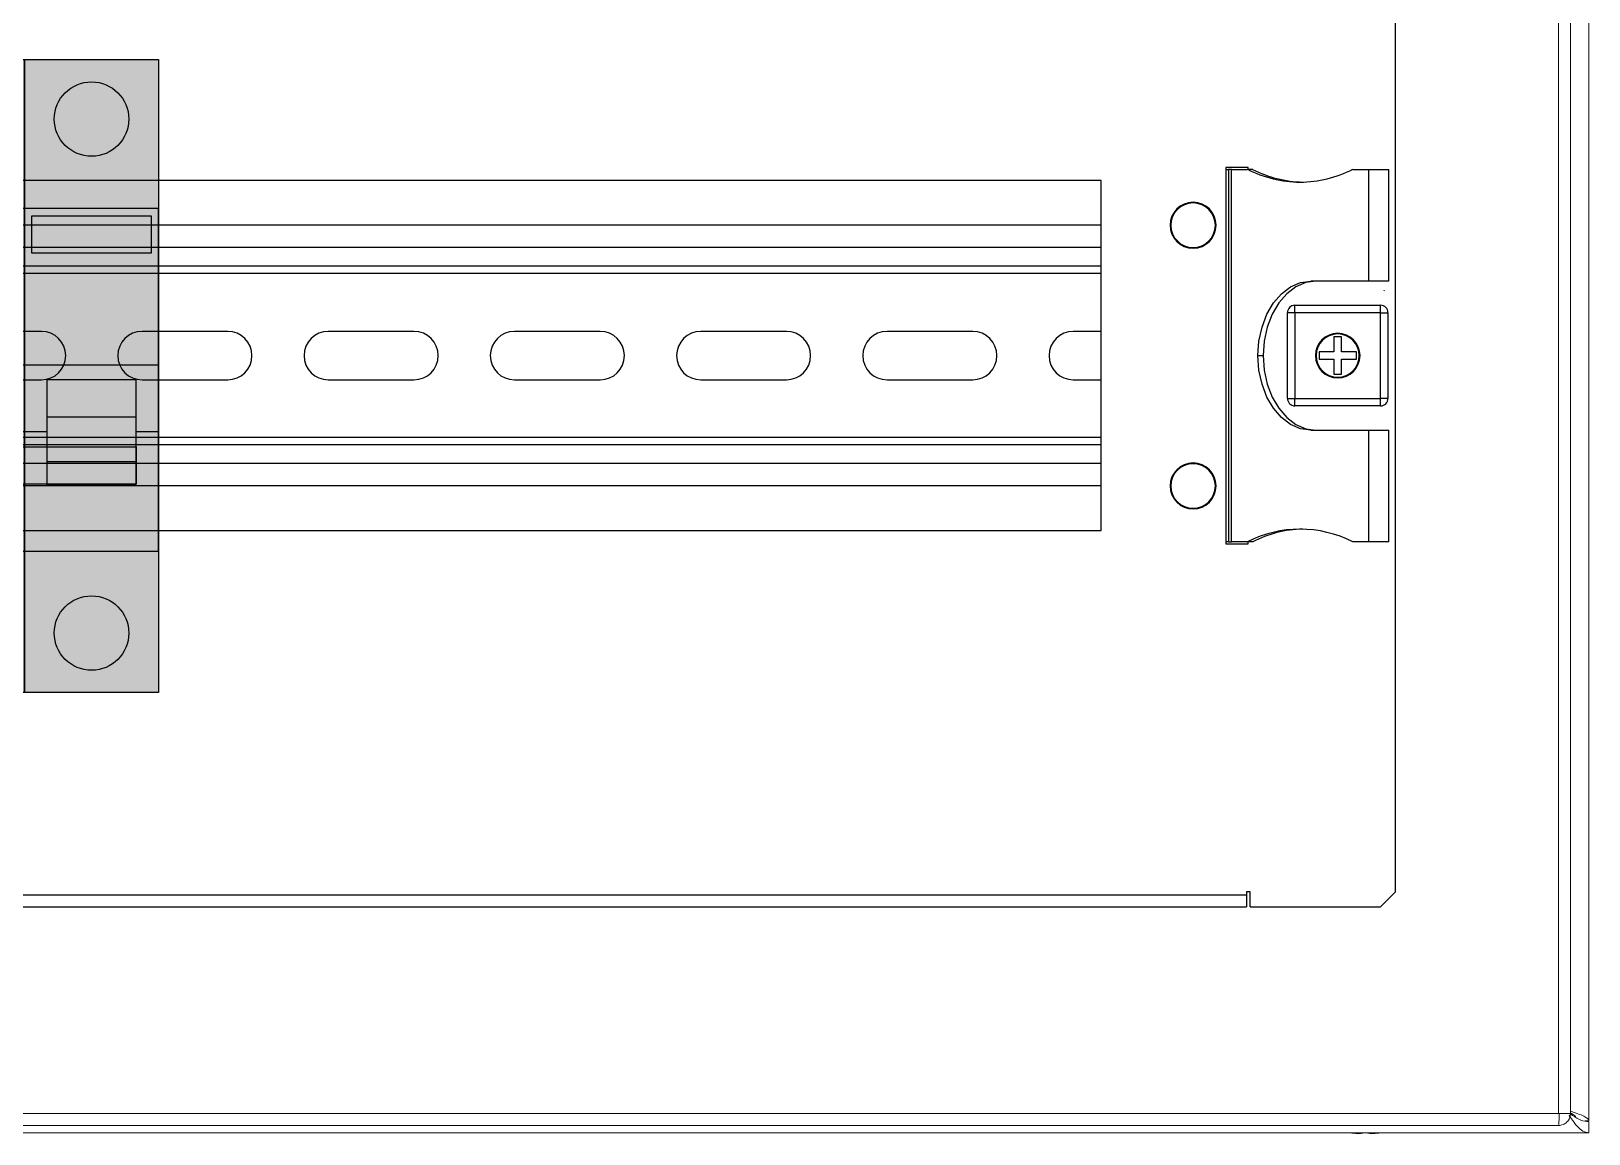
# Model space of a CAD drawing. Header units: millimetres. Extents: x -559267 to 5835, y 0 to 209897.
# Drawn here: x 1682.4 to 1891.5, y 3192.1 to 3340.2 of the extents above; entities that cross this region are included whole.
import ezdxf

# ---------------------------------------------------------------- set-up
doc = ezdxf.new("R2010")
doc.units = ezdxf.units.MM
doc.linetypes.add('L000000000000000000', pattern=[0])
doc.layers.add('devices', color=7, linetype='Continuous')

# ---------------------------------------------------------------- blocks, each defined once
blk = doc.blocks.new('A$C33a7f11e')
at = {"color": 7, "linetype": 'Continuous', "lineweight": 25}
for p, q in [((350, 2), (350, 146)), ((327.25, 99.25), (327.25, 48.75)), ((330.25, 99.25), (327.25, 99.25)), ((327.25, 99), (327.59, 99)), ((327.59, 99), (327.59, 49)), ((328.01, 99), (327.59, 99)), ((328.01, 49), (328.01, 99)), ((328.01, 99), (330.13, 99)), ((330.84, 99), (330.13, 99)), ((330.25, 99), (330.25, 99.25)), ((344.27, 99), (346.4, 99)), ((346.4, 99), (349.13, 99)), ((346.4, 99), (346.4, 84)), ((349.13, 84), (349.13, 99)), ((310.5, 97.5), (39.5, 97.5)), ((310.5, 50.5), (310.5, 97.5)), ((310.5, 91.5), (39.5, 91.5)), ((319.84, 91.5), (319.75, 91.5)), ((325.83, 91.5), (325.93, 91.5)), ((310.5, 86), (39.5, 86)), ((346.4, 84), (338.62, 84)), ((349.13, 84), (346.4, 84)), ((336, 82.73), (335.96, 82.71)), ((336, 82.76), (336, 82.73)), ((336.04, 82.71), (336, 82.73)), ((348.46, 82.71), (348.5, 82.73)), ((348.5, 82.76), (348.5, 82.73)), ((348.5, 82.73), (348.54, 82.71)), ((336.5, 79.75), (335.5, 79.75)), ((335.5, 68.25), (335.5, 79.75)), ((336.5, 79.75), (336.5, 80.75)), ((336.5, 80.75), (348, 80.75)), ((336.5, 79.75), (336.5, 68.25)), ((348, 79.75), (336.5, 79.75)), ((348, 79.75), (348, 80.75)), ((348, 68.25), (348, 79.75)), ((348, 79.75), (349, 79.75)), ((349, 79.75), (349, 68.25)), ((168.25, 77.25), (156.75, 77.25)), ((193.25, 77.25), (181.75, 77.25)), ((218.25, 77.25), (206.75, 77.25)), ((243.25, 77.25), (231.75, 77.25)), ((268.25, 77.25), (256.75, 77.25)), ((293.25, 77.25), (281.75, 77.25)), ((310.5, 77.25), (306.75, 77.25)), ((342.75, 76.5), (341.75, 76.5)), ((341.75, 76.5), (341.75, 74.5)), ((342.75, 74.5), (342.75, 76.5)), ((331.55, 74), (332.25, 74)), ((341.75, 74.5), (339.75, 74.5)), ((339.75, 74.5), (339.75, 73.5)), ((339.75, 73.5), (341.75, 73.5)), ((341.75, 73.5), (341.75, 71.5)), ((344.75, 74.5), (342.75, 74.5)), ((342.75, 71.5), (342.75, 73.5)), ((342.75, 73.5), (344.75, 73.5)), ((344.75, 73.5), (344.75, 74.5)), ((341.75, 71.5), (342.75, 71.5)), ((156.75, 70.75), (168.25, 70.75)), ((181.75, 70.75), (193.25, 70.75)), ((206.75, 70.75), (218.25, 70.75)), ((231.75, 70.75), (243.25, 70.75)), ((256.75, 70.75), (268.25, 70.75)), ((281.75, 70.75), (293.25, 70.75)), ((306.75, 70.75), (310.5, 70.75)), ((335.5, 68.25), (336.5, 68.25)), ((336.5, 67.25), (336.5, 68.25)), ((336.5, 68.25), (348, 68.25)), ((348, 67.25), (336.5, 67.25)), ((348, 67.25), (348, 68.25)), ((349, 68.25), (348, 68.25)), ((338.62, 64), (346.4, 64)), ((346.4, 64), (349.13, 64)), ((346.4, 64), (346.4, 49)), ((349.13, 49), (349.13, 64)), ((310.5, 62), (39.5, 62)), ((310.5, 56.5), (39.5, 56.5)), ((319.84, 56.5), (319.75, 56.5)), ((325.83, 56.5), (325.93, 56.5)), ((39.5, 50.5), (310.5, 50.5)), ((327.59, 49), (327.25, 49)), ((327.25, 48.75), (330.25, 48.75)), ((327.59, 49), (328.01, 49)), ((330.13, 49), (328.01, 49)), ((330.84, 49), (330.13, 49)), ((330.25, 48.75), (330.25, 49)), ((346.4, 49), (344.27, 49)), ((349.13, 49), (346.4, 49)), ((20, 1.6), (330, 1.6)), ((20, 0), (330, 0)), ((330.5, 2), (330, 2)), ((330, 2), (330, 1.6)), ((330, 1.6), (330, 0)), ((330.5, 0), (330.5, 2)), ((330.5, 0), (348, 0)), ((348, 0), (350, 2))]:
    blk.add_line(p, q, dxfattribs=at)
at = {"color": 8, "linetype": 'Continuous', "lineweight": 25}
for p, q in [((310.5, 88.5), (39.5, 88.5)), ((310.5, 85), (39.5, 85)), ((310.5, 63), (39.5, 63)), ((310.5, 59.5), (39.5, 59.5))]:
    blk.add_line(p, q, dxfattribs=at)
at = {"color": 7, "linetype": 'Continuous', "lineweight": 25, "flags": 128}
for points in [[(331.55, 74), (331.68, 75.95), (332.09, 77.83), (332.74, 79.56), (333.62, 81.07), (334.69, 82.31), (335.91, 83.24), (337.24, 83.81), (338.62, 84)], [(339.33, 84), (337.95, 83.81), (336.62, 83.24), (335.4, 82.31), (334.33, 81.07), (333.45, 79.56), (332.79, 77.83), (332.39, 75.95), (332.25, 74)], [(338.62, 64), (337.24, 64.19), (335.91, 64.76), (334.69, 65.69), (333.62, 66.93), (332.74, 68.44), (332.09, 70.17), (331.68, 72.05), (331.55, 74)], [(332.25, 74), (332.39, 72.05), (332.79, 70.17), (333.45, 68.44), (334.33, 66.93), (335.4, 65.69), (336.62, 64.76), (337.95, 64.19), (339.33, 64)]]:
    blk.add_lwpolyline(points, dxfattribs=at)
at = {"color": 7, "linetype": 'Continuous', "lineweight": 25}
for centre, radius, start, end in [((337.28, 113.05), 15.76, 243.0162, 269.7063), ((338, 113.08), 15.8, 243.0298, 268.3816), ((337.12, 113.05), 15.76, 270.2937, 296.9839), ((322.84, 91.5), 3.09, 0, 180), ((322.84, 91.5), 2.99, 0, 180), ((322.84, 91.5), 3.09, 180, 0), ((322.84, 91.5), 2.99, 180, 0), ((336.5, 79.75), 1, 90, 180), ((348, 79.75), 1, 0, 90), ((168.25, 74), 3.25, 0, 90), ((181.75, 74), 3.25, 90, 270), ((193.25, 74), 3.25, 0, 90), ((206.75, 74), 3.25, 90, 270), ((218.25, 74), 3.25, 0, 90), ((231.75, 74), 3.25, 90, 270), ((243.25, 74), 3.25, 0, 90), ((256.75, 74), 3.25, 90, 270), ((268.25, 74), 3.25, 0, 90), ((281.75, 74), 3.25, 90, 270), ((293.25, 74), 3.25, 0, 90), ((306.75, 74), 3.25, 90, 270), ((342.25, 74), 3, 0, 180), ((342.25, 74), 2.9, 0, 180), ((168.25, 74), 3.25, 270, 0), ((193.25, 74), 3.25, 270, 0), ((218.25, 74), 3.25, 270, 0), ((243.25, 74), 3.25, 270, 0), ((268.25, 74), 3.25, 270, 0), ((293.25, 74), 3.25, 270, 0), ((342.25, 74), 3, 180, 0), ((342.25, 74), 2.9, 180, 0), ((336.5, 68.25), 1, 180, 270), ((348, 68.25), 1, 270, 0), ((322.84, 56.5), 3.09, 0, 180), ((322.84, 56.5), 2.99, 0, 180), ((322.84, 56.5), 3.09, 180, 0), ((322.84, 56.5), 2.99, 180, 0), ((337.2, 35.21), 15.49, 62.8448, 117.1552), ((338, 34.92), 15.8, 91.6187, 116.9699)]:
    blk.add_arc(centre, radius, start, end, dxfattribs=at)
blk = doc.blocks.new('*U216')
blk.add_blockref('A$C33a7f11e', (-12, 536.23))
blk = doc.blocks.new('*U181')
at = {"true_color": 0xffffff}
h = blk.add_hatch(color=7, dxfattribs=at)
h.paths.add_polyline_path([(36, -19), (36, 66), (54, 66), (54, -19)])
h.paths.add_polyline_path([(18, -19), (18, 66), (36, 66), (36, -19)])
h.paths.add_polyline_path([(0, -19), (0, 66), (18, 66), (18, -19)])
at = {"color": 7, "linetype": 'L000000000000000000'}
for p, q in [((0, 25), (18, 25)), ((18, 25), (36, 25)), ((18, 25), (36, 25)), ((36, 25), (54, 25)), ((15, 18), (3, 18)), ((33, 18), (21, 18)), ((51, 18), (39, 18)), ((3, 16), (0, 16)), ((18, 16), (15, 16)), ((21, 16), (18, 16)), ((36, 16), (33, 16)), ((36, 16), (33, 16)), ((39, 16), (36, 16)), ((54, 16), (51, 16))]:
    blk.add_line(p, q, dxfattribs=at)
at = {"color": 7, "linetype": 'Continuous'}
for points in [[(0, -19), (0, 66), (18, 66), (18, -19)], [(18, -19), (18, 66), (36, 66), (36, -19)], [(36, -19), (36, 66), (54, 66), (54, -19)], [(18, 0), (18, 46), (0, 46), (0, 0)], [(1, 40), (1, 45), (17, 45), (17, 40)], [(36, 0), (36, 46), (18, 46), (18, 0)], [(19, 40), (19, 45), (35, 45), (35, 40)], [(54, 0), (54, 46), (36, 46), (36, 0)], [(37, 40), (37, 45), (53, 45), (53, 40)], [(51, 14), (51, 9), (3, 9), (3, 14)]]:
    blk.add_lwpolyline(points, close=True, dxfattribs=at)
at = {"color": 7, "linetype": 'L000000000000000000'}
for points in [[(15, 9), (15, 23), (3, 23), (3, 9)], [(33, 9), (33, 23), (21, 23), (21, 9)], [(51, 9), (51, 23), (39, 23), (39, 9)], [(15, 9), (15, 12), (3, 12), (3, 9)], [(33, 9), (33, 12), (21, 12), (21, 9)], [(51, 9), (51, 12), (39, 12), (39, 9)]]:
    blk.add_lwpolyline(points, close=True, dxfattribs=at)
at = {"color": 7, "linetype": 'Continuous'}
for points in [[(18, 1), (18, 12)], [(18, 1), (18, 12)], [(18, 1), (18, 12)], [(18, 1), (18, 12)], [(36, 1), (36, 12), (36, 12)], [(36, 1), (36, 12), (36, 12)], [(36, 1), (36, 12), (36, 12)], [(36, 1), (36, 12), (36, 12)]]:
    blk.add_lwpolyline(points, dxfattribs=at)
for centre in [(9, 58), (27, 58), (45, 58), (9, -11), (27, -11), (45, -11)]:
    blk.add_circle(centre, 5, dxfattribs=at)
blk.add_solid([(51, 14), (51, 9), (3, 14), (3, 9)], dxfattribs=at)
at = {"color": 7, "linetype": 'L000000000000000000'}
for points in [[(15, 9), (15, 12), (3, 9), (3, 12)], [(33, 9), (33, 12), (21, 9), (21, 12)], [(51, 9), (51, 12), (39, 9), (39, 12)]]:
    blk.add_solid(points, dxfattribs=at)

msp = doc.modelspace()

# ---------------------------------------------------------------- linework, layer by layer
at = {"color": 7, "linetype": 'Continuous', "lineweight": 15}
for p, q in [((1891.48, 3193.85), (1891.48, 3690.65)), ((1887.41, 3688.65), (1887.41, 3194.85)), ((1889.01, 3194.85), (1889.01, 3688.65)), ((1887.41, 3194.85), (1493.61, 3194.85)), ((1493.61, 3193.25), (1887.41, 3193.25)), ((1887.51, 3194.85), (1887.41, 3194.85)), ((1891, 3193.85), (1891.48, 3193.85)), ((1891.48, 3192.25), (1891.48, 3193.75)), ((1491.48, 3192.25), (1891.48, 3192.25)), ((1859.56, 3192.25), (1859.68, 3192.22)), ((1859.68, 3192.22), (1860.6, 3192.12)), ((1860.6, 3192.12), (1861.14, 3192.22)), ((1861.14, 3192.22), (1861.14, 3192.25)), ((1861.82, 3192.25), (1861.82, 3192.22)), ((1861.82, 3192.22), (1862.36, 3192.12)), ((1862.36, 3192.12), (1863.28, 3192.22)), ((1863.28, 3192.22), (1863.4, 3192.25))]:
    msp.add_line(p, q, dxfattribs=at)
for points, knots in [([(1889, 3195.15), (1889.18, 3195.1), (1889.7, 3194.93), (1890.47, 3194.66), (1891.15, 3194.33), (1891.45, 3194.06), (1891.47, 3193.9), (1891.48, 3193.85)], [0, 0, 0, 0, 0.126432, 0.380002, 0.633571, 0.88714, 1, 1, 1, 1]), ([(1887.41, 3193.25), (1887.42, 3193.27), (1887.44, 3193.32), (1887.46, 3193.69), (1887.49, 3194.22), (1887.5, 3194.64), (1887.51, 3194.85)], [0, 0, 0, 0, 0.249998, 0.500001, 0.750001, 1, 1, 1, 1]), ([(1889.01, 3194.85), (1888.99, 3194.64), (1888.94, 3194.22), (1888.57, 3193.69), (1888.04, 3193.32), (1887.62, 3193.27), (1887.41, 3193.25)], [0, 0, 0, 0, 0.249998, 0.5, 0.749997, 1, 1, 1, 1]), ([(1887.51, 3194.85), (1887.71, 3194.85), (1888.11, 3194.85), (1888.6, 3194.85), (1888.94, 3194.85), (1888.99, 3194.85), (1889.01, 3194.85)], [0, 0, 0, 0, 0.2500015, 0.4999999, 0.7500027, 1, 1, 1, 1]), ([(1891.48, 3192.25), (1891.22, 3192.3), (1890.69, 3192.39), (1889.91, 3193.12), (1889.28, 3193.93), (1888.93, 3194.47), (1888.83, 3194.62)], [0, 0, 0, 0, 0.297065, 0.594433, 0.891799, 1, 1, 1, 1]), ([(1891.48, 3193.75), (1891.12, 3193.8), (1890.39, 3193.89), (1889.57, 3194.39), (1889.1, 3194.73), (1889, 3194.81)], [0, 0, 0, 0, 0.437731, 0.877155, 1, 1, 1, 1]), ([(1889.11, 3194.91), (1889.29, 3194.79), (1889.56, 3194.6), (1889.7, 3194.42), (1889.74, 3194.35)], [0, 0, 0, 0, 0.666943, 1, 1, 1, 1])]:
    msp.add_open_spline(points, degree=3, knots=knots, dxfattribs=at)

# ---------------------------------------------------------------- block references
msp.add_blockref('*U216', (1527.52, 2686.37))
at = {"layer": 'devices', "linetype": 'Continuous'}
msp.add_blockref('*U181', (1645.49, 3270.35), dxfattribs=at)

doc.saveas('drawing.dxf')
